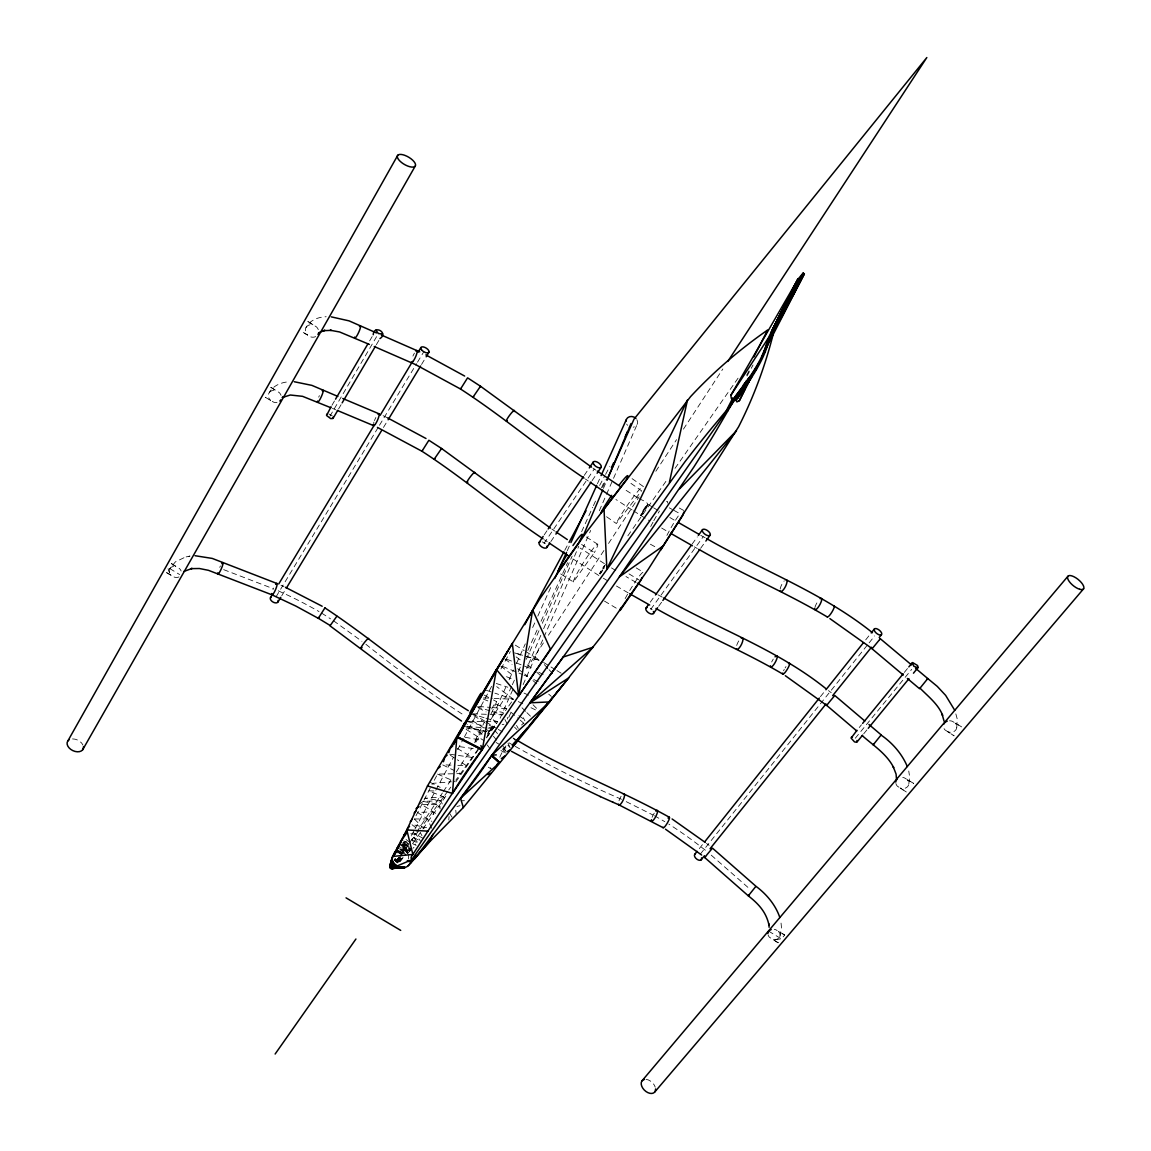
<?xml version="1.0" encoding="UTF-8"?>
<svg xmlns="http://www.w3.org/2000/svg" width="1151" height="1151" viewBox="0 0 1151 1151"><rect width="100%" height="100%" fill="white"/><g stroke="black" fill="none" stroke-linecap="round" stroke-linejoin="round"><path stroke-width="0.75" stroke-dasharray="5 3.75" d="M408.432 859.006L408.663 852.258L401.037 846.23L410.403 850.661L407.555 853.294L399.857 848.675M448.775 820.016L449.077 816.519M487.751 733.331L492.757 726.152L487.463 735.849M956.769 727.461L957.215 718.958L955.272 711.793M908.83 783.903L909.607 776.608L908.758 771.041M486.024 721.95L492.873 726.223L487.923 734.755M779.86 936.669L781.5 927.735L780.953 922.152M641.668 514.655C644.488 504.181 654.631 505.26 639.136 498.743M600.103 574.133L604.534 565.904M540.826 635.323L526.755 668.343L544.495 641.251M543.632 628.719L578.809 546.164M603.441 488.384L606.26 481.78M508.742 717.447L511.62 710.886M523.13 684.629L543.243 638.704M543.963 637.064L590.679 530.424M599.311 510.742L605.786 495.98M606.505 494.34L637.409 423.798M397.253 862.991L402.649 857.768M493.448 727.49L485.78 723.216M500.11 718.238L513.936 687.133M526.295 659.307L539.387 629.827M542.308 623.281L572.133 556.149M602.678 487.391L605.584 480.845M492.916 715.764L506.167 686.356M509.116 679.809L513.533 670.011M516.468 663.48L525.302 643.869M532.668 627.525L534.87 622.619M537.819 616.087L551.804 585.039M567.256 550.725L570.205 544.193M597.441 483.722L601.124 475.55M511.591 686.356L509.375 691.247L489.664 721.173M512.324 684.73L514.54 679.853M518.223 671.709L521.173 665.192M527.805 650.545L538.121 627.755M541.071 621.238L567.616 562.638M581.629 531.704L592.693 507.289M593.427 505.663L595.643 500.771M601.498 487.837L605.153 479.751M394.347 860.416L395.052 858.905M405.929 854.776L398.937 850.589L398.519 851.481L401.857 853.466M402.044 847.927L409.627 851.38L401.469 845.309L401.828 844.575L410.519 848.747M424.115 828.806L414.346 818.965L432.632 783.356L451.422 781.802M434.272 780.277L437.553 774.119L460.558 773.587L456.055 771.4M401.44 854.056L398.03 860.387L400.001 857.394M402.289 852.474L407.396 842.978M411.641 835.065L414.202 830.331M415.051 828.749L453.321 757.559M457.58 749.646L463.536 738.568M464.385 736.985L492.455 684.787M500.958 668.961L510.31 651.567M564.753 550.322L568.148 543.991M599.628 485.463L604.735 475.967M605.584 474.385L609.829 466.472M747.057 376.003L753.027 364.982M746.611 375.226L750.02 369.025M474.615 742.64L483.118 727.777M331.948 405.281L334.639 400.677M369.644 340.897L372.334 336.308M329.862 416.331L376.578 336.682M338.552 408.993L341.257 404.404M376.334 344.724L379.039 340.135M603.613 568.925L604.419 567.558M487.866 733.403L492.873 726.223M397.57 852.891L398.937 850.589M276.082 596.779L378.578 426.776M379.499 425.237L416.576 363.716M417.511 362.177L424 351.415M281.736 595.786L285.434 589.672M383.47 427.467L387.182 421.324M421.539 364.479L425.251 358.335M178.937 576.939A6.446 5.165 28.9 0 1 174.333 577.111L165.025 571.745L171.427 575.471A6.446 5.165 28.9 0 1 169.715 568.795L175.412 561.861L185.397 557.07M277.017 402.404A6.805 5.741 31.1 0 1 273.65 402.174L265.262 397.253L270.6 400.419A6.805 5.741 31.1 0 1 268.974 393.066C272.758 385.628 281.247 382.276 289.174 381.744M602.721 570.349L600.923 573.069M315.705 336.581A6.935 5.971 32.3 0 1 310.712 336.883L302.181 331.848L307.619 335.085A6.935 5.971 32.3 0 1 306.022 327.474C309.777 320.122 318.338 316.985 326.165 316.726M548.423 635.237L604.592 549.487M608.534 543.473L639.093 496.829M655.84 471.263L676.529 439.668M683.435 429.136L722.842 368.967M400.994 855.898L408.878 843.913M409.857 842.417L415.77 833.439M416.763 831.943L442.372 793.025M443.365 791.528L452.228 778.062M456.17 772.076L471.924 748.121M475.867 742.136L483.751 730.166M544.178 534.913L547.185 530.438M584.262 475.377L588.276 469.421M544.006 543.445L594.204 469.09M550.854 541.56L554.883 535.618M592.089 480.643L596.117 474.701M605.527 564.58L599.613 573.658A6.503 0.748 -59 0 1 604.289 565.76M400.231 861.38L405.382 854.013M406.418 852.546L408.476 849.596M412.59 843.712L421.856 830.461M422.892 828.993L447.595 793.643M455.825 781.874L478.428 749.546M486.571 737.892L496.772 723.303M627.827 535.848L631.928 529.978M632.964 528.51L667.853 478.6M675.033 468.328L739.69 375.845M472.615 713.836L502.527 714.829L506.843 708.714L494.254 703.549M508.742 706.023L513.49 699.29L496.7 686.629M485.952 718.21L497.707 721.648L486.139 737.92M560.681 573.917L573.356 581.931L594.391 552.595L580.205 543.574M478.097 749.2L455.796 780.191M650.243 602.189L654.43 596.376M692.068 544.15L697.305 536.898M650.79 609.311L703.146 536.812M658.66 606.289L661.796 601.944M700.614 548.336L704.815 542.538M447.725 791.312L420.173 828.878M448.746 789.917L450.775 787.111M413.08 843.942L416.13 845.366L411.972 839.928L419.137 830.274L411.655 824.433L426.604 827.698M398.649 851.208L402.044 853.222L408.145 845.05L402.936 842.273L407.512 843.467M396.937 860.042L397.555 859.207M401.311 858.963L398.85 857.481L397.397 859.437M395.872 861.466L397.109 859.811L399.21 860.833M395.699 861.696L396.289 860.919L394.563 859.955L397.944 861.97M396.174 861.063L398.419 861.538M397.613 859.135L399.757 860.344M396.663 860.401L394.822 859.394M397.469 859.322L399.526 860.56M606.563 516.741L616.317 523.532L641.596 490.815L628.95 481.981M699.333 848.575L702.657 844.388M820.433 696.657L824.85 691.118M865.696 639.87L870.113 634.33M700.24 854.229L868.012 644.243M869.12 642.862L874.659 635.942M859.236 727.533L861.48 724.785M904.312 672.414L907.679 668.285M855.279 738.237L911.707 669.364M863.739 733.777L867.12 729.648M775.342 939.547L781.4 938.885L784.709 935L778.551 931.533A6.259 4.978 19.8 0 1 779.184 937.792A6.259 4.978 19.8 0 1 772.192 939.043L778.105 942.755L780.306 940.18M647.639 504.469L640.805 515.49L647.884 504.311M399.426 861.854L403.843 857.049M412.964 848.287L414 847.337M397.081 862.732L402.864 857.567M419.18 804.161L423.237 801.413L440.934 800.636L442.818 803.384M456.933 806.491L459.997 805.7M188.951 556.307L190.001 556.091L184.246 557.314M461.45 800.736L464.428 800.693M414.346 818.965L427.496 818.965L431.87 821.382M468.299 721.332L497.707 721.648M433.927 790.967L428.748 790.838L443.667 796.895L446.271 799.125M451.019 765.098L442.516 764.811L454.544 770.666M457.825 765.329L466.328 765.616L457.364 759.818M483.593 697.894L492.383 698.312M494.153 698.384L513.49 699.29L494.858 693.147M467.205 726.482L486.039 727.907M487.751 728.036L492.887 728.425L497.505 733.59M478.687 706.469L491.002 707.462M492.772 707.592L506.843 708.714M410.792 833.741L416.058 834.417L423.367 838.518M459.623 746.668L474.744 748.74M466.5 728.036L486.787 731.662M465.205 737.287L482.398 740.438M423.237 801.413L438.214 804.362L440.373 807.168M403.512 841.05L406.778 841.784M465.436 726.598L486.873 731.504M468.212 721.763L483.017 725.763M489.607 727.533L492.887 728.425M470.86 713.778L484.283 717.706M476.874 706.743L490.556 711.059M492.268 711.591L502.527 714.829M496.282 683.478L507.807 687.219M486.384 690.341L493.16 692.585M329.042 414.072L332.322 415.928M408.145 845.05L402.577 843.021L411.152 848.1M223.668 569.644L272.801 588.535M402.231 843.741L407.569 845.812L410.677 848.532M506.814 659.235L514.842 662.357M516.454 662.976L532.51 669.235M502.685 666.4L522.41 674.5M524.05 675.177L527.331 676.515M483.233 699.031L487.952 700.959M429.755 782.162L440.186 787.342M332.423 408.389L335.718 409.77M506.512 676.687L514.526 680.04M437.553 774.119L454.846 781.515M621.526 799.312L615.267 796.607A582.55 272.485 33.9 0 1 514.583 745.992M524.022 693.089L531.848 696.657M280.973 585.24L283.966 586.622M278.283 590.823L288.642 595.614A301.663 198.375 30.2 0 1 319.014 611.569M518.252 701.578L524.611 704.642M530.971 707.707L537.33 710.757M533.791 679.522L538.61 681.852M401.469 845.309L411.022 850.085L403.397 844.474M383.096 415.669L387.758 417.971M626.23 801.657L652.905 814.966M404.893 841.755L409.037 843.856M401.426 848.978L408.663 852.258L401.843 848.186M538.711 672.198L546.351 676.112M399.67 849.064L407.224 853.596M478.284 707.836L486.096 711.937M484.197 695.118L491.923 699.175M493.477 699.995L496.57 701.621M657.897 594.765L662.257 597.153M650.401 544.236L656.329 547.488M400.577 850.474L406.62 854.157M679.335 508.051L683.795 510.512M669.364 507.864L672.357 509.519M673.853 510.339L679.838 513.634M411.972 839.928L418.259 843.395L413.813 837.439L411.209 835.784M694.355 546.869L697.333 548.509M435.668 813.354L421.683 804.506L438.214 804.362L440.243 808.937M700.772 535.344L705.189 537.79M413.813 837.439L419.194 840.475M628.158 592.851L616.461 586.032M654.473 815.757L664.818 821.67M513.015 737.964L517.691 740.654M503.073 746.524L505.879 748.136M636.129 582.449L625.986 576.55M500.915 750.481L503.965 752.236M496.095 742.496L498.872 744.122M492.757 726.152L496.915 728.597M498.297 729.417L502.455 731.863M784.709 935L775.875 929.792A6.259 4.978 19.8 0 0 774.292 929.375M669.839 517.504L674.256 520.123M661.652 528.036L667.594 531.546M398.721 851.049L402.145 853.092M398.591 851.323L401.9 853.409M398.361 851.812L401.67 853.711M398.275 851.985L400.49 853.193M398.203 852.128L400.361 853.409M398.016 852.517L401.167 854.402M394.692 859.668L396.476 860.646M604.433 601.081L617.267 608.764M398.807 850.877L402.26 852.934M397.901 858.761L400.073 860.056M397.728 858.991L399.857 860.257M397.325 859.524L399.411 860.646M395.138 858.718L398.98 861.034M395.023 858.963L398.778 861.221L394.937 859.15M396.433 860.703L398.232 861.696M394.649 859.754L398.102 861.811M396.002 861.279L397.714 862.171M395.944 861.365L397.44 862.401M395.8 861.567L397.354 862.487M636.201 567.918L643.308 572.191A22.56 2.374 -59.1 0 0 629.295 591.269M629.036 573.917L639.093 579.96M611.498 567.932L615.843 570.551M603.354 578.219L609.167 581.715M399.109 857.15L401.641 858.675M398.577 857.855L400.936 859.293M398.275 858.243L400.562 859.624M398.088 858.517L400.318 859.855M647.768 504.239L652.171 506.915M653.653 507.807L658.07 510.483M640.92 515.576L649.797 520.943M169.83 568.623L179.642 574.55M768.638 931.159L781.4 938.885M457.35 748.452L472.183 757.43L448.401 754.02L455.868 758.854M488.326 767.199L491.261 768.969L488.441 764.724M515.303 645.15L524.223 650.617M525.719 651.524L539.1 659.71M543.56 662.444L549.502 666.069M550.984 666.976L555.429 669.695M556.926 670.601L561.371 673.335M171.628 563.688L179.268 568.421A6.446 5.165 28.9 0 1 181.124 571.011M482.111 734.108L467.018 724.555M484.657 721.087L473.766 714.167M473.838 715.663L484.298 722.267M604.39 563.616L580.09 548.034M598.865 575.514L572.953 558.926M270.888 387.297L279.132 392.52A6.805 5.741 31.1 0 1 281.031 395.34M466.112 729.331L484.111 740.755M637.668 497.808L623.151 488.412M632 509.893L615.9 499.491M633.467 510.828L640.805 515.49M586.291 537.013L597.542 544.164M778.105 942.755L769.515 937.302A6.259 4.978 19.8 0 1 768.062 934.785M413.223 832.605L416.058 834.417L420.532 841.223M321.633 613.109L330.538 618.835M171.355 563.544L176.348 566.796A6.446 5.165 28.9 0 0 169.715 568.795M270.83 387.297L276.082 390.75A6.805 5.741 31.1 0 0 268.974 393.066M401.828 844.575L410.403 850.661M592.966 468.126L595.815 470.097M585.442 479.046L588.319 481.032M551.861 529.057L554.653 530.999M544.466 539.79L547.286 541.747M632.072 478.643L643.265 486.456A23.739 2.129 -55.1 0 0 630.791 500.484A23.739 2.129 -55.1 0 0 616.317 523.532M518.813 715.663L524.468 719.62M407.9 852.963L400.49 847.352M516.123 656.89L521.662 660.875M527.201 664.875L532.74 668.86M333.502 620.749L361.918 641.308M406.058 839.525L410.044 842.518M504.987 659.091L512.051 664.415M517.691 668.673L523.331 672.932M524.741 673.997L527.561 676.126M828.49 690.6L831.238 692.672M500.786 666.098L513.159 675.608M706.513 843.41L709.102 845.409M705.376 850.229L696.427 843.323A298.541 190.519 41.3 0 0 668.789 824.073M365.889 644.258L370.377 647.869A582.147 272.197 34.1 0 0 464.932 715.864M510.843 712.138L518.856 719.001M520.194 720.138L524.194 723.576M532.927 680.586L536.87 683.967M548.696 694.139L551.329 696.398M711.246 855.164L749.517 888.759M536.769 672.227L542.049 676.946M522.022 707.793L525.69 711.433M526.899 712.642L530.568 716.282M533.028 704.757L538.006 709.779M514.569 727.144L516.972 729.605M513.547 738.568L515.979 741.172M507.893 745.201L510.195 747.776M493.419 736.223L496.671 740.194M503.188 748.121L505.347 750.754M487.261 744.999L490.412 749.243M502.426 748.956L505.505 753.128M449.394 813.023L452.127 817.296M516.511 725.418L518.281 728.454M503.893 747.646L506.44 752.078M523.302 717.764L524.928 720.843M420.547 833.022L421.957 835.77M504.901 719.476L508.066 725.677M507.994 743.172L509.461 746.236M431.74 828.274L427.496 818.965L417.612 812.534L432.79 811.757L434.646 816.591M442.243 803.959L440.934 800.636L424.877 798.262L443.667 796.895L444.804 800.118M168.06 568.652L169.571 572.896M455.767 810.246L456.127 813.584M573.356 581.931A22.603 2.158 -57.6 0 1 590.247 552.494A22.603 2.158 -57.6 0 1 594.391 552.595M72.513 738.913A8.661 5.798 25.9 0 1 82.973 745.143M485.434 728.9A582.147 272.197 34.1 0 0 489.549 731.46A582.55 272.485 33.9 0 0 493.721 733.935M484.067 728.051A582.147 272.197 34.1 0 1 467.651 717.62M513.188 745.201A582.55 272.485 33.9 0 1 509.001 742.827M272.988 589.571A6.23 1.194 -67 0 1 273.621 588.075M219.755 567.371A6.287 0.993 -66.5 0 1 220.445 565.932M373.571 423.424A6.518 1.338 -66 0 1 373.946 422.086M374.463 420.59A6.518 1.338 -66 0 1 375.845 417.525M318.712 397.167A6.589 1.108 -65.7 0 1 319.374 395.613M306.022 327.474A6.935 5.971 32.3 0 1 313.288 325.042L306.626 320.611L316.396 326.855A6.935 5.971 32.3 0 1 318.323 329.776M412.921 356.076A6.647 1.381 -65.7 0 1 414.446 353.127M643.265 513.001A6.618 0.777 -58.8 0 1 641.596 513.317A6.618 0.777 -58.8 0 1 647.308 504.469A6.618 0.777 -58.8 0 1 645.078 510.195M542.222 541.934A4.604 2.374 34 0 1 545.272 543.704M491.635 708.973A24.617 1.05 -62.3 0 1 490.772 714.397M475.061 740.956A24.617 1.05 -62.3 0 1 484.427 722.195M783.586 670.774A6.388 1.28 -58.8 0 1 784.277 669.393M785.097 667.954A6.388 1.28 -58.8 0 1 786.004 666.573M736.698 645.481A6.417 2.029 -64 0 1 739.561 639.769M646.186 1079.365A8.489 5.482 43.9 0 1 655.236 1087.163M619.008 800.779A6.158 1.813 -65.5 0 1 621.741 795.341M652.128 817.296A6.129 1.496 -62.5 0 1 654.272 813.138M771.688 661.983A6.402 1.669 -61.2 0 1 773.285 659.106M895.91 783.5A6.604 5.496 16 0 0 897.392 786.205L906.369 792.017L900.197 788.047A6.604 5.496 16 0 0 907.736 786.521A6.604 5.496 16 0 0 907.247 779.731L913.678 783.414L904.427 777.889A6.604 5.496 16 0 0 902.758 777.457M650.257 608.318A4.59 2.345 36 0 1 652.157 609.757M780.162 589.082A6.532 2.101 -63.3 0 1 784.291 580.838M944.065 728.612A6.748 5.683 14.2 0 0 945.014 729.921L954.15 735.863L947.863 731.806A6.748 5.683 14.2 0 0 955.618 730.18A6.748 5.683 14.2 0 0 955.186 723.173L961.732 726.943L952.323 721.289A6.748 5.683 14.2 0 0 948.87 720.828M814.908 607.512A6.503 1.726 -60.7 0 1 818.462 600.534M499.807 757.2A24.574 3.568 -55.3 0 1 505.922 745.891M521.59 725.015A24.574 3.568 -55.3 0 1 523.374 723.26M625.151 598.606A22.56 2.374 -59.1 0 1 628.575 592.506M666.904 535.416A23.696 2.734 -61.2 0 1 680.37 513.188M666.558 501.591A23.711 2.532 -61.2 0 1 667.364 503.088M650.703 526.525A23.711 2.532 -61.2 0 1 653.005 522.151M653.797 520.684A23.711 2.532 -61.2 0 1 659.48 511.015M636.863 419.669A5.942 5.28 24 0 1 633.223 427.222M627.612 425.323A5.942 5.28 24 0 1 626.691 424.129M503.937 724.224A7.625 6.23 23.8 0 1 502.153 724.655M496.527 723.375A7.625 6.23 23.8 0 1 493.635 714.296A7.625 6.23 23.8 0 1 503.706 713.102M507.246 717.404A7.625 6.23 23.8 0 1 507.533 719.087M522.568 655.279L514.368 652.847L522.583 655.264M538.956 660.142L524.209 655.768L538.956 660.142M547.732 668.227L544.164 664.429L547.718 668.227M552.48 673.292L548.912 669.494L552.466 673.306"/><path stroke-width="1.5" d="M896.485 779.169L896.082 774.091L893.219 766.71L893.651 767.559C886.702 753.862 873.35 745.474 862.2 735.604M753.905 356.839L767.645 330.006A531.431 442.574 3.7 0 0 690.542 396.663L586.981 531.388L539.877 598.75L496.412 669.537L427.481 785.946L406.807 829.943L392.664 856.459C389.858 864.243 402.476 871.178 408.188 865.753L428.503 842.964L463.335 807.556L549.559 701.937L601.311 636.489L648.272 569.299L738.582 426.805A551.89 478.212 45.3 0 0 773.328 333.603M765.631 346.926L804.362 273.866L803.125 273.075L797.931 279.247L730.827 395.34L731.331 398.404L733.604 398.865C747.33 380.477 762.451 361.946 767.904 339.027M427.481 785.946L452.487 793.427L456.818 737.302L482.024 749.891L476.37 757.43A753.488 564.494 7.3 0 0 455.623 788.205L412.864 854.445C408.26 859.265 413.727 862.243 416.36 856.545L460.558 798.29L569.457 648.373L619.411 576.824L693.794 467.105A2449.083 1621.011 63.4 0 0 716.67 429.985L734.77 399.08M453.609 744.251L457.192 736.683L482.398 749.344L496.412 669.537L518.655 695.923L581.183 605.009L685.046 461.652A1961.592 1285.667 -7 0 1 712.383 427.294L726.41 410.519L732.87 397.886M528.208 727L517.202 739.733M527.129 728.252L517.087 740.122M669.393 482.37L687.464 400.059L606.865 569.069L604.016 508.871M415.597 854.977L414.849 858.286L415.871 855.193M396.606 850.862L392.664 856.459L390.52 864.674L390.621 868.487L402.174 867.681L392.031 868.516L399.066 866.847L391.556 868.545L398.073 866.372L391.067 868.53L411.554 859.855L756.48 368.924M391.023 868.127L397.153 865.797L390.39 868.127L396.203 865.25L390.189 867.725L395.325 864.617L390.031 867.322L393.239 862.329L389.93 866.919L392.75 861.48L389.887 866.53L392.405 860.603L389.887 866.156L392.333 857.207C391.901 859.668 386.175 872.357 394.592 867.106L392.477 868.444L403.21 867.739M379.945 338.595C388.966 332.869 373.744 324.265 373.226 334.768M390.232 865.164L392.146 858.013M375.917 330.164L378.377 333.545L382.636 334.006M769.17 339.818C763.458 362.522 748.884 381.413 736.165 400.476L736.899 401.915L739.359 400.706L748.308 383.125M324.668 608.347L324.913 607.886C374.017 640.301 418.259 679.579 468.328 710.685M331.056 406.807L326.539 415.497L330.682 418.59L332.797 418.518L333.186 417.166M443.452 761.746L444.847 757.157L447.207 755.07M448.818 752.639L450.084 748.467L452.904 745.762M769.113 927.274L768.825 923.865L768.969 924.972C766.134 912.067 758.667 903.952 748.308 895.838L704.757 857.567L707.218 854.402L712.469 848.143L755.991 886.313C766.595 894.226 775.558 904.873 779.831 917.52M410.562 863.092L411.842 859.811M336.883 616.202L330.006 625.842L413.123 687.924L461.537 721.044M583.039 536.265L602.736 490.038M628.331 429.985L606.937 480.168L634.043 419.093L926.828 57.55L727.777 361.443M390.822 868.012L391.268 867.609M611.411 467.738L613.584 462.831M625.223 436.632L627.41 431.726M628.863 428.445L631.05 423.539M441.279 449.322L441.567 448.487L428.877 440.257L421.957 451.25C463.867 478.269 501.577 511.159 543.056 538.812M554.753 578.507L566.522 552.351M570.939 542.553L596.707 485.362M601.124 475.55L626.144 420M480.154 387.182L480.499 386.247L467.579 377.845L460.544 389.024C503.174 416.619 541.79 449.84 584.003 478.053M459.12 734.583L496.412 669.537M734.755 398.663L734.223 400.188L736.395 397.527M739.359 400.706L744.769 389.642M770.623 333.2L797.931 279.247L768.221 338.221L730.827 395.34M772.594 329.589L797.931 279.247L773.314 328.337M771.904 330.826L797.931 279.247M762.149 355.947L804.362 273.866M433.121 834.101L428.503 842.964L408.188 865.753M774.565 329.128L800.405 280.815L799.168 280.038M771.889 334.006L800.405 280.815L775.314 327.848L774.062 327.057L803.125 273.075M913.462 673.206L918.181 667.335L917.534 665.494L912.599 662.559L908.815 666.904M773.846 330.395L800.405 280.815M524.77 624.676L563.904 551.904M569.011 542.409L586.017 510.771M912.196 662.775L913.923 666.371L917.98 667.709M727 410.893L733.82 398.476M856.977 730.295L851.107 738.108L854.502 741.877L856.545 742.28L856.991 740.481M495.275 671.983L507.836 650.876M453.681 744.366L455.22 741.589M456.774 738.798L458.328 736.021A24.631 0.849 -62.2 0 1 464.716 722.684M67.866 740.927L397.757 155.27A10.316 4.216 30.4 0 1 404.548 155.241L406.922 156.248A10.316 4.216 30.4 0 1 415.137 166.248L82.685 749.747M459.163 734.525L512.324 643.337L518.655 695.923L532.64 609.972L550.408 649.15L452.487 793.427M873.623 744.179L873.12 744.898L881.191 734.899L868.919 724.468M335.545 399.152L367.845 343.962M333.157 418.173L337.646 410.533M342.149 402.879L375.442 346.25M770.638 338.164L772.422 335.128M270.442 597.772L272.283 594.707M278.729 583.989L374.593 424.546M380.147 415.31L412.547 361.428M418.101 352.192L420.878 347.573M278.038 601.901L280.815 597.311M286.354 588.132L381.614 430.532M388.117 419.784L420.619 366.018M426.187 356.796L428.963 352.192M856.747 730.957L826.706 705.405L829.641 701.65L834.806 695.506L864.818 721.001M496.829 764.581L499.62 762.394L491.549 755.66L486.398 763.501A809.412 625.971 44.1 0 1 464.428 793.514L460.558 798.29L463.335 807.556M318.971 617.396L318.338 618.346L295.965 606.131L271.909 594.808L208.46 570.32L199.396 568.508L191.08 568.637L192.131 568.421L183.858 571.443M751.747 376.952L737.676 398.332L735.115 396.707L750.452 376.147M911.506 664.904L880.314 638.733L879.724 639.553M422.475 450.501L421.957 451.25L377.427 427.409M400.131 844.676L394.304 853.366L399.037 846.618M461.004 388.362L460.544 389.024L415.353 364.479L374.233 346.523M539.172 542.351L543.171 536.395M548.193 528.956L583.269 476.859M589.283 467.939L593.283 461.983M393.584 855.078L396.376 850.949M546.84 547.516L549.847 543.056M555.89 534.136L591.082 482.125M597.124 473.219L601.139 467.277M401.282 841.971L397.296 847.783L400.174 843.856M800.074 278.729L803.743 273.478L769.659 336.797A26.113 2.734 -57.5 0 0 768.278 340.135L761.099 359.544L747.603 381.556M324.913 607.886L318.338 618.288L330.308 625.597M275.132 1054.028L355.932 939.015M406.763 831.367L403.828 835.54L406.907 832.144M406.145 833.828L400.519 841.741L402.447 839.324M646.071 607.987L648.157 605.081M655.48 594.938L691.032 545.603M698.34 535.445L702.527 529.633M919.994 688.097C927.174 695.621 938.396 704.11 942.626 715.375L942.151 714.339L944.079 721.26M428.244 831.166L406.807 829.943L412.864 854.445L392.664 856.459L396.764 850.79M653.408 613.526L657.609 607.728M662.847 600.491L699.578 549.775M705.865 541.085L710.066 535.287A4.69 2.216 35.8 0 0 705.664 529.589A4.69 2.216 35.8 0 0 703.175 532.539A4.69 2.216 35.8 0 0 710.052 535.287M396.85 851.337L393.7 855.179L396.62 851.078M748.941 894.946L748.308 895.838L755.588 886.716M392.664 856.459L396.908 850.805M393.671 855.135L396.735 851.179M405.612 832.187L407.627 829.598M694.887 854.143L697.103 851.352M704.887 841.597L819.325 698.053M825.943 689.737L863.495 642.646M871.221 632.949L874.53 628.791M410.303 821.67L412.389 819.066M701.132 859.883L704.484 855.711M710.052 848.747L826.015 703.966M832.662 695.664L871.451 647.236M879.206 637.553L881.421 634.776A4.561 2.101 38.4 0 0 877.666 629.122A4.561 2.101 38.4 0 0 874.832 631.482A4.561 2.101 38.4 0 0 881.407 634.762M862.617 723.404L903.175 673.795M529.201 725.821L563.184 684.687M555.775 693.708L568.795 677.867L529.964 702.815L549.559 701.937L491.937 755.128L499.62 762.394M856.963 742.05L862.603 735.158M868.257 728.281L908.945 678.716M641.985 1080.861L1067.855 576.334M654.818 1091.925L1083.609 588.78M512.512 745.129L515.979 741.172M517.144 739.834L521.791 734.525M705.477 856.761L704.757 857.567M512.598 744.942L514.9 742.337M927.102 679.306L927.778 678.558L915.577 668.328M414.115 813.023L416.274 810.592M827.296 704.772L826.706 705.405L785.313 675.695M529.374 725.734L552.638 697.52M393.829 863.149L390.031 867.322L394.534 863.912M434.934 458.573L434.215 459.191L441.567 448.487L550.451 528.093M418.504 806.261L416.144 808.678L418.906 806.592M679.665 488.772L736.482 430.819L619.411 576.824L663.48 545.747M473.68 396.606L473.018 397.138L480.499 386.247L591.528 467.133M407.411 828.461L409.526 826.447M326.567 414.475L327.488 413.957M881.033 735.057C892.14 742.596 901.996 753.747 907.29 766.508M460.558 798.29L499.174 762.955L491.549 755.66M547.473 703.808L549.559 701.937M512.382 745.862L515.648 742.985M872.199 648.689L829.885 618.605M880.314 638.733L872.07 648.804L903.29 675.047M437.999 768.494L440.257 766.652M501.318 758.638L505.088 755.775M283.347 396.793L282.124 397.599L290.282 395.009L302.569 396.332L330.769 407.699M507.562 751.402L509.821 750.035M851.352 737.172L852.33 736.899M319.215 332.481L324.899 330.294L323.604 330.668L331.344 330.366L330.251 330.265L339.588 331.963L369.37 344.422M487.851 774.594L490.945 773.184M400.088 867.235L392.031 868.516L401.124 867.509M404.361 867.264L394.189 867.523L397.541 867.235M404.274 867.322L393.628 868.012L405.166 867.494L392.908 868.343M491.937 755.128L496.297 754.869M394.189 867.523L398.951 867.264M393.282 868.199L404.217 867.667M195.051 555.717L212.244 558.422L276.988 583.514M331.272 316.87L349.084 320.87L376.521 332.941M294.268 381.744L311.921 385.384L337.862 396.433M337.358 410.461L373.6 425.64M342.782 398.505L378.952 413.756M612.62 802.103L619.224 804.966M381.369 335.042L419.727 351.846M511.476 751.33L562.076 778.306L600.448 796.65M600.016 796.463L613.08 802.305M285.477 587.327L322.165 606.246M387.758 417.971L425.999 438.517M618.778 804.765L663.134 827.713M425.856 354.896L464.659 376.06M482.024 749.891L457.192 736.683L475.176 706.196A24.631 0.849 -62.2 0 0 480.801 693.549A24.631 0.849 -62.2 0 0 469.896 712.742M663.71 597.945C717.461 628.604 777.098 649.409 825.756 688.514M655.984 608.491C697.405 632.086 741.805 649.883 782.853 674.126M698.815 549.329C740.812 573.529 785.73 592.175 827.368 617.008M706.656 538.61C761.732 570.32 822.519 592.592 872.472 632.705M517.691 740.654C567.314 770.134 619.813 789.687 669.45 817.311M649.682 605.038L629.626 593.7M656.444 593.959L637.582 583.284M692.413 545.775L670.573 533.273M699.29 534.496L678.673 522.683M407.31 860.574L409.353 861.797M346.048 897.852L400.706 930.396M746.323 380.751L748.898 382.377M733.604 398.865L736.165 400.476M726.41 410.519L727.59 411.267M763.602 351.559L764.883 352.364M767.645 339.732L768.911 340.538M672.083 818.965L705.218 842.417M665.494 829.195L701.664 855.049M568.666 556.077L549.156 542.999M620.26 486.499L597.24 471.061M612.979 497.577L590.204 482.312M556.062 531.949L567.328 539.589M907.362 678.471L919.563 688.73L927.778 678.558L937.259 686.384L945.662 695.405L954.74 710.296M480.902 745.531L482.398 749.344M619.296 484.873A23.754 1.928 -55.1 0 1 626.13 480.01L600.995 512.857A23.754 1.928 -55.1 0 1 611.713 495.347M572.939 545.545A22.617 1.971 -57.6 0 1 581.859 534.395A22.617 1.971 -57.6 0 1 578.78 542.682L557.875 572.133A22.617 1.971 -57.6 0 1 567.083 554.566M83.433 746.812A8.661 5.798 25.9 0 1 72.758 750.581A8.661 5.798 25.9 0 1 69.031 739.863M415.137 166.248A10.316 4.216 30.4 0 1 401.469 162.449L399.642 160.795A10.316 4.216 30.4 0 1 397.742 155.27M362.047 647.61A6.215 0.763 -52.3 0 1 361.601 646.574A6.215 0.763 -52.3 0 1 366.392 640.215A6.215 0.763 -52.3 0 1 368.478 639.064M275.65 584.406A6.23 1.194 -67 0 1 276.931 585.528A6.23 1.194 -67 0 1 273.665 593.297A6.23 1.194 -67 0 1 271.837 593.499M221.769 563.659A6.287 0.993 -66.5 0 1 222.79 564.695A6.287 0.993 -66.5 0 1 219.424 572.493A6.287 0.993 -66.5 0 1 217.827 572.81M378.003 414.216A6.518 1.338 -66 0 1 378.88 416.389A6.518 1.338 -66 0 1 375.442 424.043A6.518 1.338 -66 0 1 373.384 424.503M280.743 399.872A6.805 5.741 31.1 0 1 279.808 401.037M322.222 390.721A6.589 1.108 -65.7 0 1 322.812 392.779A6.589 1.108 -65.7 0 1 319.302 400.49A6.589 1.108 -65.7 0 1 317.489 401.08M467.838 482.226A6.503 0.849 -52.9 0 1 469.608 477.766A6.503 0.849 -52.9 0 1 474.816 472.629M318.539 332.999A6.935 5.971 32.3 0 1 317.978 334.466M415.914 351.084A6.647 1.381 -65.7 0 1 415.842 356.278A6.647 1.381 -65.7 0 1 411.238 362.306M359.443 326.524A6.719 1.151 -65.4 0 1 360.205 328.395A6.719 1.151 -65.4 0 1 356.609 336.25A6.719 1.151 -65.4 0 1 354.623 337.085M507.231 420.662A6.618 0.878 -53.2 0 1 507.318 418.691A6.618 0.878 -53.2 0 1 512.425 411.885A6.618 0.878 -53.2 0 1 514.109 411.526M278.067 600.491A4.302 2.532 29.9 0 1 273.621 602.376A4.302 2.532 29.9 0 1 270.859 597.268M546.97 546.178A4.604 2.374 34 0 1 541.675 546.898A4.604 2.374 34 0 1 540.351 541.733M668.04 818.073A6.115 1.151 -59.8 0 1 669.278 818.893A6.115 1.151 -59.8 0 1 665.566 825.727A6.115 1.151 -59.8 0 1 663.062 827.252M741.244 638.057A6.417 2.029 -64 0 1 741.719 643.898A6.417 2.029 -64 0 1 736.395 648.819M775.04 656.847A6.402 1.669 -61.2 0 1 777.112 657.739A6.402 1.669 -61.2 0 1 773.199 665.379A6.402 1.669 -61.2 0 1 770.451 665.81M788.507 663.595A6.388 1.28 -58.8 0 1 789.111 665.71A6.388 1.28 -58.8 0 1 784.838 672.731A6.388 1.28 -58.8 0 1 782.766 673.033M655.581 1088.961A8.489 5.482 43.9 0 1 650.013 1093.349A8.489 5.482 43.9 0 1 641.754 1086.242A8.489 5.482 43.9 0 1 644.488 1079.393M767.918 933.447A6.259 4.978 19.8 0 1 771.199 929.562M623.238 793.873A6.158 1.813 -65.5 0 1 623.195 800.046A6.158 1.813 -65.5 0 1 618.533 804.204M655.854 811.081A6.129 1.496 -62.5 0 1 657.394 812.505A6.129 1.496 -62.5 0 1 653.595 819.872A6.129 1.496 -62.5 0 1 651.408 819.713M642.057 577.572A22.56 2.374 -59.1 0 1 640.531 580.823L620.116 610.476A22.56 2.374 -59.1 0 1 620.691 608.088M683.78 512.123A23.696 2.734 -61.2 0 1 682.831 515.274L660.775 549.919A23.696 2.734 -61.2 0 1 661.811 546.667M833.684 605.944A6.503 1.324 -58.4 0 1 831.957 612.015A6.503 1.324 -58.4 0 1 827.181 616.663M701.491 857.898A4.244 2.431 39.9 0 1 697.046 859.337A4.244 2.431 39.9 0 1 695.463 853.841M653.394 611.454A4.59 2.345 36 0 1 651.552 614.03A4.59 2.345 36 0 1 646.402 610.649A4.59 2.345 36 0 1 647.322 607.469M895.795 782.047A6.604 5.496 16 0 1 896.888 779.414M785.903 579.744A6.532 2.101 -63.3 0 1 785.457 586.55A6.532 2.101 -63.3 0 1 780.249 591.01M820.188 598.736A6.503 1.726 -60.7 0 1 821.454 600.951A6.503 1.726 -60.7 0 1 817.383 608.275A6.503 1.726 -60.7 0 1 814.721 608.562M943.791 724.209A6.748 5.683 14.2 0 1 947.215 721.173M625.928 421.367A5.942 5.28 24 0 1 635.956 418.46M750.984 378.075L745.963 386.549L743.388 384.923L749.704 377.255L750.984 378.075M563.256 657.02L529.964 702.815L593.24 647.15L563.256 657.02M1079.753 589.298L1077.768 588.535A10.042 3.942 39.1 0 1 1067.538 577.414A10.042 3.942 39.1 0 1 1077.926 579.284L1079.883 580.996A10.042 3.942 39.1 0 1 1079.753 589.298M421.439 349.688A4.647 2.187 31.1 0 0 428.589 352.609A4.647 2.187 31.1 0 0 424.748 347.343A4.647 2.187 31.1 0 0 421.439 349.688M593.571 464.098A4.719 2.244 34 0 0 600.678 467.651A4.719 2.244 34 0 0 597.383 462.141A4.719 2.244 34 0 0 593.571 464.098"/></g></svg>
